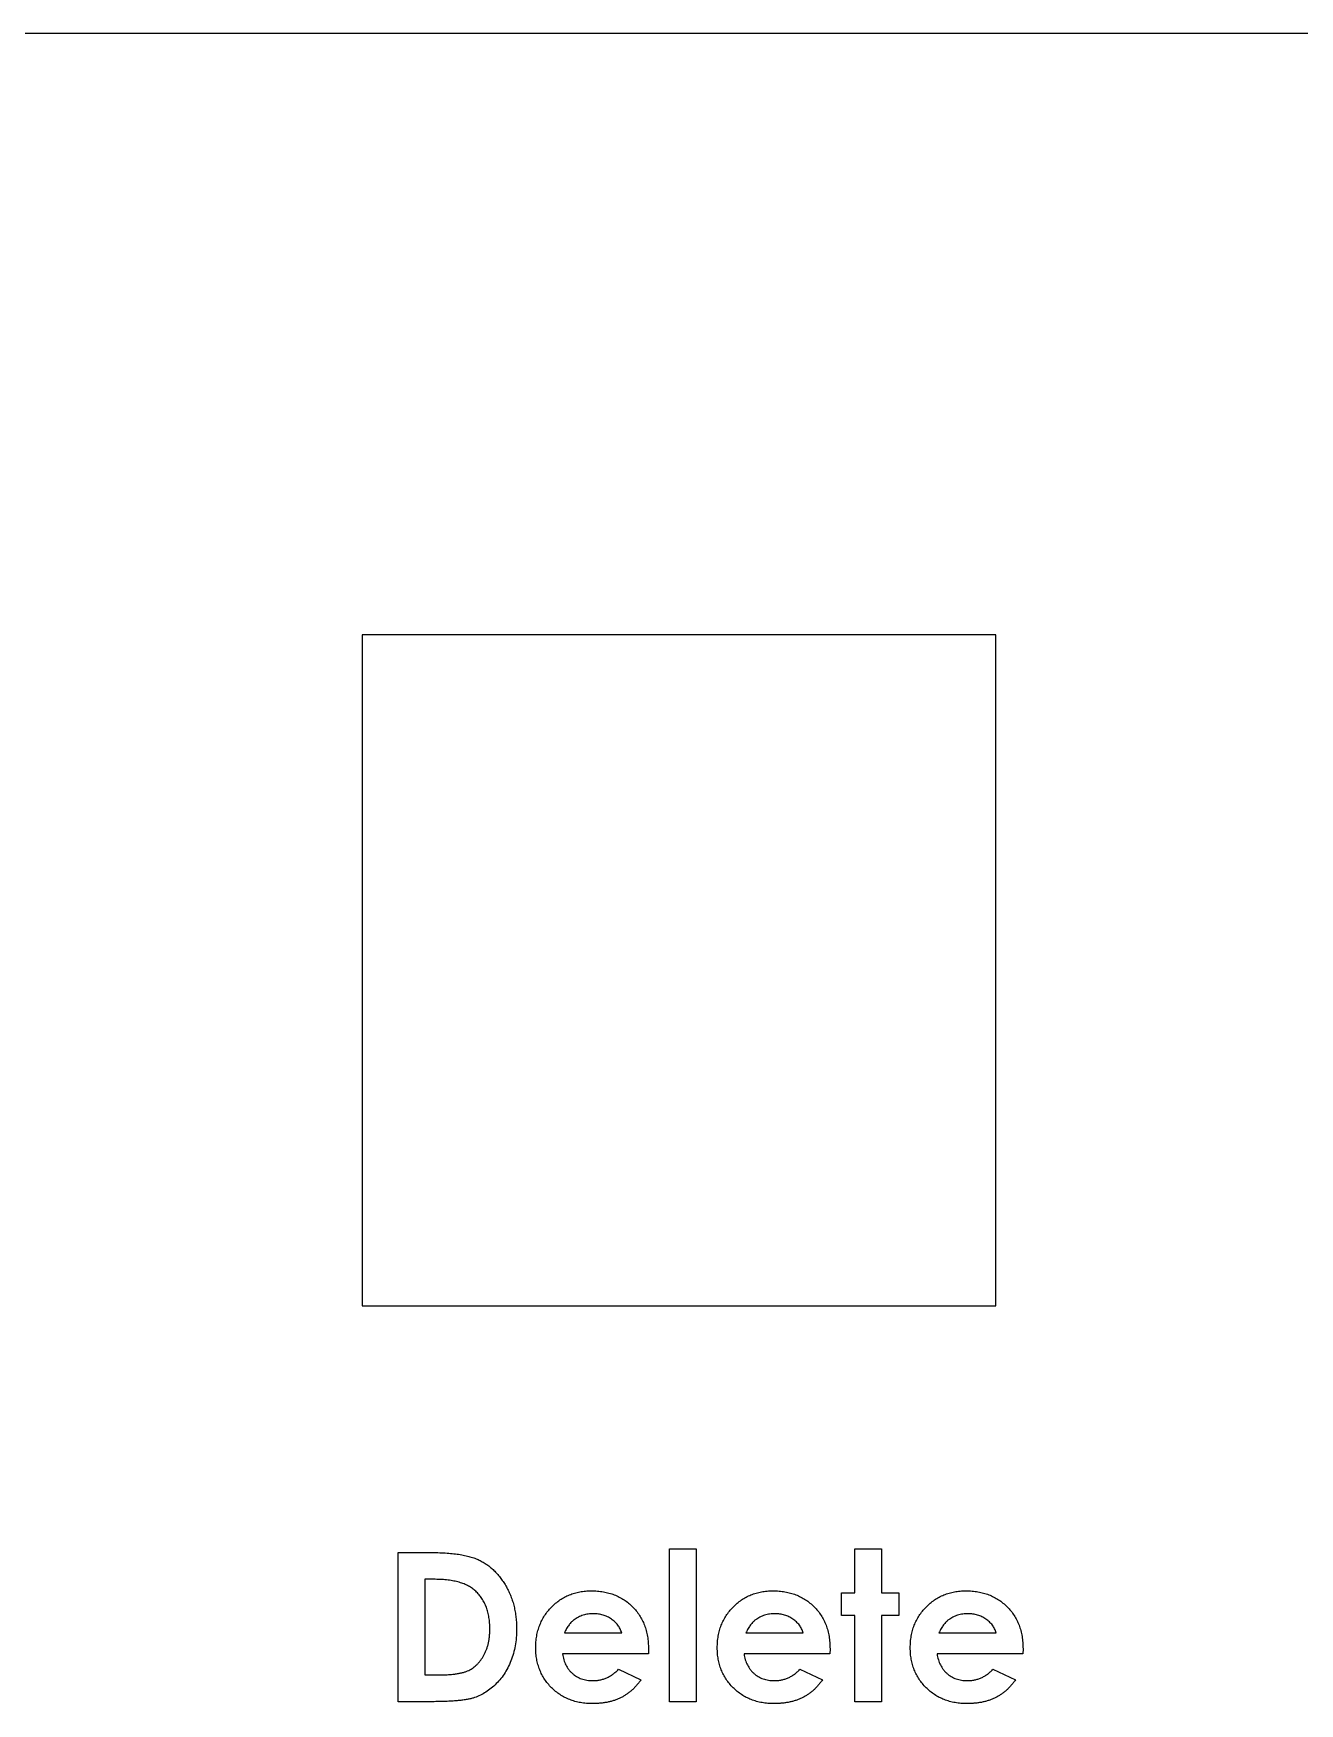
# Model space of a CAD drawing. Extents: x 27 to 155, y 115 to 287.
# Drawn here: x 90.43 to 117.4, y 251.35 to 286.91 of the extents above; entities that cross this region are included whole.
import ezdxf

# ---------------------------------------------------------------- set-up
doc = ezdxf.new("R2010")
doc.units = 0
doc.layers.get('0').update_dxf_attribs({"linetype": 'CONTINUOUS'})

msp = doc.modelspace()

# ---------------------------------------------------------------- linework, layer by layer
at = {"color": 5}
msp.add_lwpolyline([(154.58278, 286.914759), (27.582777, 286.914759)], dxfattribs=at)
at = {"color": 1}
msp.add_lwpolyline([(110.92653, 259.822051), (110.92653, 274.109551), (97.43278, 274.109551), (97.43278, 259.822051), (110.92653, 259.822051)], dxfattribs=at)
at = {"color": 3}
for points in [[(103.976128, 254.649417), (104.545999, 254.649417)], [(103.976128, 251.393007), (103.976128, 254.649417)], [(104.545999, 254.649417), (104.545999, 251.393007)], [(107.924527, 254.649417), (108.494398, 254.649417)], [(107.924527, 253.713199), (107.924527, 254.649417)], [(108.494398, 254.649417), (108.494398, 253.713199)], [(98.195999, 254.568007), (98.914063, 254.568007)], [(98.195999, 251.393007), (98.195999, 254.568007)], [(98.983391, 253.998136), (98.765871, 253.998136), (98.765871, 251.962879)], [(107.639589, 253.224737), (107.639589, 253.713199)], [(107.639589, 253.713199), (107.924527, 253.713199)], [(108.494398, 253.713199), (108.860742, 253.713199)], [(108.860742, 253.713199), (108.860742, 253.224737)], [(107.924527, 253.224737), (107.639589, 253.224737)], [(107.924527, 251.393007), (107.924527, 253.224737)], [(108.494398, 253.224737), (108.494398, 251.393007)], [(108.860742, 253.224737), (108.494398, 253.224737)], [(101.737346, 252.858393), (102.958499, 252.858393)], [(105.604333, 252.858393), (106.825488, 252.858393)], [(109.715551, 252.858393), (110.936707, 252.858393)], [(103.528374, 252.518123), (103.526398, 252.410636)], [(107.39536, 252.518123), (107.393384, 252.410636)], [(111.506576, 252.518123), (111.5046, 252.410636)], [(103.526463, 252.410636), (101.696641, 252.410636)], [(107.393449, 252.410636), (105.563628, 252.410636)], [(111.504671, 252.410636), (109.674846, 252.410636)], [(98.765871, 251.962879), (99.063528, 251.962879)], [(102.888539, 252.081813), (103.365551, 251.854757)], [(106.755525, 252.081813), (107.232537, 251.854757)], [(110.866744, 252.081813), (111.343759, 251.854757)], [(98.924878, 251.393007), (98.195999, 251.393007)], [(104.545999, 251.393007), (103.976128, 251.393007)], [(108.494398, 251.393007), (107.924527, 251.393007)]]:
    msp.add_lwpolyline(points, dxfattribs=at)
for points in [[(98.914063, 254.568007), (98.970044, 254.567725), (99.026026, 254.567161), (99.081974, 254.565467)], [(99.081974, 254.565467), (99.134171, 254.563774), (99.18634, 254.56098), (99.238432, 254.557198)], [(99.238432, 254.557198), (99.287065, 254.553671), (99.33563, 254.549296), (99.384081, 254.543849)], [(99.384081, 254.543849), (99.429164, 254.538769), (99.474147, 254.532758), (99.518916, 254.525392)], [(99.518916, 254.525392), (99.560278, 254.51859), (99.601463, 254.51066), (99.642303, 254.501234)], [(99.642303, 254.501234), (99.679941, 254.492541), (99.717287, 254.482607), (99.754244, 254.471341)], [(99.754244, 254.471341), (99.788373, 254.460955), (99.822169, 254.44944), (99.85537, 254.436359)], [(99.85537, 254.436359), (99.885844, 254.424365), (99.915819, 254.411044), (99.945049, 254.396292)], [(99.945049, 254.396292), (99.973271, 254.38204), (100.000793, 254.36643), (100.027732, 254.349861)], [(100.027732, 254.349861), (100.054684, 254.333266), (100.081055, 254.31574), (100.106599, 254.297071)], [(100.106599, 254.297071), (100.132422, 254.278191), (100.157401, 254.258167), (100.181647, 254.237285)], [(99.127129, 253.994337), (99.079276, 253.996877), (99.031332, 253.997526), (98.983391, 253.998147)], [(99.261329, 253.982258), (99.216741, 253.987818), (99.171974, 253.991938), (99.127129, 253.994337)], [(99.384716, 253.962531), (99.343879, 253.970743), (99.30268, 253.977093), (99.261329, 253.982258)], [(99.498565, 253.934534), (99.461035, 253.945513), (99.423034, 253.954826), (99.384716, 253.962531)], [(99.601599, 253.898918), (99.567955, 253.912634), (99.533462, 253.924318), (99.498565, 253.934534)], [(100.181647, 254.237285), (100.2062, 254.216119), (100.23002, 254.194108), (100.25288, 254.171141)], [(100.25288, 254.171141), (100.276276, 254.147632), (100.298679, 254.123155), (100.3203, 254.098)], [(100.3203, 254.098), (100.342624, 254.072036), (100.364112, 254.045338), (100.384537, 254.01786)], [(100.384537, 254.01786), (100.405449, 253.989723), (100.425244, 253.960775), (100.444323, 253.931362)], [(100.444323, 253.931362), (100.46405, 253.900941), (100.483024, 253.870027), (100.500928, 253.838502)], [(99.694458, 253.855032), (99.664243, 253.87126), (99.633298, 253.885992), (99.601599, 253.898918)], [(99.777776, 253.803515), (99.751416, 253.822735), (99.723276, 253.839561), (99.694458, 253.855032)], [(99.850281, 253.743729), (99.826659, 253.764388), (99.803052, 253.785067), (99.777776, 253.803515)], [(99.920227, 253.669313), (99.898158, 253.695221), (99.874214, 253.719472), (99.850265, 253.743729)], [(99.981283, 253.587268), (99.962516, 253.615787), (99.942323, 253.643377), (99.920227, 253.669313)], [(100.032803, 253.498862), (100.017366, 253.529274), (100.000048, 253.558736), (99.981283, 253.587268)], [(100.500928, 253.838502), (100.519244, 253.806261), (100.536443, 253.773377), (100.552445, 253.739922)], [(100.552445, 253.739922), (100.568503, 253.706338), (100.583371, 253.672178), (100.596968, 253.637521)], [(100.596968, 253.637521), (100.610769, 253.602373), (100.623243, 253.566714), (100.634492, 253.530671)], [(101.643211, 253.559918), (101.674699, 253.581452), (101.707448, 253.601196), (101.741156, 253.619069)], [(101.741156, 253.619069), (101.774856, 253.636934), (101.809519, 253.652944), (101.844828, 253.667405)], [(101.844828, 253.667405), (101.880221, 253.681911), (101.916267, 253.694837), (101.95295, 253.705567)], [(101.95295, 253.705567), (101.990364, 253.716518), (102.028439, 253.725125), (102.066798, 253.732294)], [(102.066798, 253.732294), (102.106394, 253.739688), (102.146292, 253.745502), (102.18637, 253.748832)], [(102.18637, 253.748832), (102.227795, 253.752275), (102.269411, 253.753094), (102.311028, 253.753912)], [(102.311033, 253.753904), (102.354964, 253.753057), (102.398898, 253.75221), (102.44269, 253.748824)], [(102.44269, 253.748824), (102.48488, 253.745663), (102.526942, 253.7403), (102.568621, 253.732934)], [(102.568621, 253.732934), (102.608648, 253.725851), (102.64832, 253.716876), (102.687557, 253.706208)], [(102.687557, 253.706208), (102.725883, 253.695794), (102.763788, 253.683743), (102.800768, 253.669319)], [(102.800768, 253.669319), (102.837008, 253.655179), (102.872359, 253.638788), (102.906982, 253.620983)], [(102.906982, 253.620983), (102.941391, 253.603287), (102.975083, 253.584206), (103.007473, 253.563104)], [(103.007473, 253.563104), (103.040126, 253.541825), (103.071456, 253.518513), (103.101603, 253.493779)], [(105.510197, 253.559918), (105.541688, 253.581452), (105.574434, 253.601196), (105.608145, 253.619069)], [(105.608145, 253.619069), (105.641843, 253.636934), (105.676505, 253.652944), (105.711814, 253.667405)], [(105.711814, 253.667405), (105.74721, 253.681911), (105.783256, 253.694837), (105.819939, 253.705567)], [(105.819939, 253.705567), (105.85735, 253.716518), (105.895425, 253.725125), (105.933785, 253.732294)], [(105.933785, 253.732294), (105.97338, 253.739688), (106.013278, 253.745502), (106.053357, 253.748832)], [(106.053357, 253.748832), (106.094781, 253.752275), (106.136398, 253.753094), (106.178017, 253.753912)], [(106.178023, 253.753904), (106.221953, 253.753057), (106.265884, 253.75221), (106.309676, 253.748824)], [(106.309676, 253.748824), (106.351869, 253.745663), (106.393928, 253.7403), (106.43561, 253.732934)], [(106.43561, 253.732934), (106.475634, 253.725851), (106.515309, 253.716876), (106.554544, 253.706208)], [(106.554544, 253.706208), (106.59287, 253.695794), (106.630778, 253.683743), (106.667754, 253.669319)], [(106.667754, 253.669319), (106.703997, 253.655179), (106.739346, 253.638788), (106.773969, 253.620983)], [(106.773969, 253.620983), (106.808377, 253.603287), (106.842069, 253.584206), (106.87446, 253.563104)], [(106.87446, 253.563104), (106.907113, 253.541825), (106.938442, 253.518513), (106.968592, 253.493779)], [(109.621416, 253.559918), (109.652903, 253.581452), (109.685653, 253.601196), (109.719361, 253.619069)], [(109.719361, 253.619069), (109.753061, 253.636934), (109.787724, 253.652944), (109.823033, 253.667405)], [(109.823033, 253.667405), (109.858426, 253.681911), (109.894472, 253.694837), (109.931155, 253.705567)], [(109.931155, 253.705567), (109.968569, 253.716518), (110.006644, 253.725125), (110.045003, 253.732294)], [(110.045003, 253.732294), (110.084599, 253.739688), (110.124497, 253.745502), (110.164575, 253.748832)], [(110.164575, 253.748832), (110.206, 253.752275), (110.247616, 253.753094), (110.289233, 253.753912)], [(110.289238, 253.753904), (110.333172, 253.753057), (110.377103, 253.75221), (110.420895, 253.748824)], [(110.420895, 253.748824), (110.463084, 253.745663), (110.505147, 253.7403), (110.546825, 253.732934)], [(110.546825, 253.732934), (110.586853, 253.725851), (110.626525, 253.716876), (110.665762, 253.706208)], [(110.665762, 253.706208), (110.704088, 253.695794), (110.741993, 253.683743), (110.778973, 253.669319)], [(110.778973, 253.669319), (110.815213, 253.655179), (110.850564, 253.638788), (110.885187, 253.620983)], [(110.885187, 253.620983), (110.919596, 253.603287), (110.953288, 253.584206), (110.985678, 253.563104)], [(110.985678, 253.563104), (111.018331, 253.541825), (111.049661, 253.518513), (111.079811, 253.493779)], [(100.074778, 253.402822), (100.062501, 253.435557), (100.048616, 253.467708), (100.032803, 253.498862)], [(100.107852, 253.299153), (100.098595, 253.334228), (100.087532, 253.36884), (100.074778, 253.402822)], [(100.131389, 253.188485), (100.125208, 253.225716), (100.117504, 253.262684), (100.107852, 253.299153)], [(100.634492, 253.530671), (100.645894, 253.494135), (100.655998, 253.457201), (100.66502, 253.420004)], [(100.66502, 253.420004), (100.674277, 253.38189), (100.682349, 253.343499), (100.689179, 253.304885)], [(100.689179, 253.304885), (100.696149, 253.265439), (100.701822, 253.225759), (100.706366, 253.185948)], [(101.258421, 253.124884), (101.275862, 253.159182), (101.295282, 253.19249), (101.316296, 253.224737)], [(101.316296, 253.224737), (101.337604, 253.257441), (101.360574, 253.28905), (101.384986, 253.319504)], [(101.384986, 253.319504), (101.409794, 253.350453), (101.436108, 253.380207), (101.463853, 253.408548)], [(101.463853, 253.408548), (101.491567, 253.436855), (101.520715, 253.463748), (101.550986, 253.48932)], [(101.550986, 253.48932), (101.58058, 253.514325), (101.611247, 253.538052), (101.643211, 253.559918)], [(102.136129, 253.233638), (102.101802, 253.223111), (102.068111, 253.210411), (102.036276, 253.194206)], [(102.242981, 253.257796), (102.206851, 253.252886), (102.171159, 253.244363), (102.136129, 253.233638)], [(102.357465, 253.265445), (102.319142, 253.264316), (102.280822, 253.262905), (102.242981, 253.257796)], [(102.462406, 253.258457), (102.427639, 253.262888), (102.392551, 253.264158), (102.357465, 253.265456)], [(102.560989, 253.237459), (102.528751, 253.247111), (102.495725, 253.254223), (102.462406, 253.258457)], [(102.653211, 253.20184), (102.623473, 253.216121), (102.592609, 253.228002), (102.560989, 253.237459)], [(103.101603, 253.493779), (103.132145, 253.468718), (103.161473, 253.442223), (103.189374, 253.414277)], [(103.189374, 253.414277), (103.217399, 253.386224), (103.243956, 253.356712), (103.268876, 253.325871)], [(103.268876, 253.325871), (103.293401, 253.29551), (103.31634, 253.263861), (103.337566, 253.231104)], [(103.337566, 253.231104), (103.358846, 253.19825), (103.378432, 253.164282), (103.396079, 253.12934)], [(105.125407, 253.124884), (105.142848, 253.159182), (105.162268, 253.19249), (105.183285, 253.224737)], [(105.183285, 253.224737), (105.204593, 253.257441), (105.22756, 253.28905), (105.251975, 253.319504)], [(105.251975, 253.319504), (105.276783, 253.350453), (105.303094, 253.380207), (105.330839, 253.408548)], [(105.330839, 253.408548), (105.358554, 253.436855), (105.387702, 253.463748), (105.417976, 253.48932)], [(105.417976, 253.48932), (105.447567, 253.514325), (105.478233, 253.538052), (105.510197, 253.559918)], [(106.003115, 253.233638), (105.968789, 253.223111), (105.935097, 253.210411), (105.903262, 253.194206)], [(106.109968, 253.257796), (106.073837, 253.252886), (106.038145, 253.244363), (106.003115, 253.233638)], [(106.224451, 253.265445), (106.186131, 253.264316), (106.147808, 253.262905), (106.109968, 253.257796)], [(106.329393, 253.258457), (106.294626, 253.262888), (106.259537, 253.264158), (106.224451, 253.265456)], [(106.427976, 253.237459), (106.395737, 253.247111), (106.362712, 253.254223), (106.329393, 253.258457)], [(106.5202, 253.20184), (106.49046, 253.216121), (106.459596, 253.228002), (106.427976, 253.237459)], [(106.968592, 253.493779), (106.999131, 253.468718), (107.028463, 253.442223), (107.056363, 253.414277)], [(107.056363, 253.414277), (107.08436, 253.386224), (107.110945, 253.356712), (107.135865, 253.325871)], [(107.135865, 253.325871), (107.16039, 253.29551), (107.183326, 253.263861), (107.204555, 253.231104)], [(107.204555, 253.231104), (107.225835, 253.19825), (107.245421, 253.164282), (107.263068, 253.12934)], [(109.236626, 253.124884), (109.254067, 253.159182), (109.273487, 253.19249), (109.294501, 253.224737)], [(109.294501, 253.224737), (109.315809, 253.257441), (109.338779, 253.28905), (109.363191, 253.319504)], [(109.363191, 253.319504), (109.387998, 253.350453), (109.414313, 253.380207), (109.442058, 253.408548)], [(109.442058, 253.408548), (109.469772, 253.436855), (109.49892, 253.463748), (109.529191, 253.48932)], [(109.529191, 253.48932), (109.558785, 253.514325), (109.589451, 253.538052), (109.621416, 253.559918)], [(110.114334, 253.233638), (110.080007, 253.223111), (110.046316, 253.210411), (110.014481, 253.194206)], [(110.221186, 253.257796), (110.185056, 253.252886), (110.149363, 253.244363), (110.114334, 253.233638)], [(110.33567, 253.265445), (110.297347, 253.264316), (110.259027, 253.262905), (110.221186, 253.257796)], [(110.440611, 253.258457), (110.405844, 253.262888), (110.370755, 253.264158), (110.33567, 253.265456)], [(110.539194, 253.237459), (110.506956, 253.247111), (110.47393, 253.254223), (110.440611, 253.258457)], [(110.631416, 253.20184), (110.601678, 253.216121), (110.570814, 253.228002), (110.539194, 253.237459)], [(111.079811, 253.493779), (111.11035, 253.468718), (111.139678, 253.442223), (111.167579, 253.414277)], [(111.167579, 253.414277), (111.195604, 253.386224), (111.222163, 253.356712), (111.247081, 253.325871)], [(111.247081, 253.325871), (111.271606, 253.29551), (111.294545, 253.263861), (111.315771, 253.231104)], [(111.315771, 253.231104), (111.33705, 253.19825), (111.356637, 253.164282), (111.374287, 253.12934)], [(100.145387, 253.070821), (100.142565, 253.110214), (100.137852, 253.149494), (100.131389, 253.188485)], [(100.142212, 252.786014), (100.145034, 252.812232), (100.146812, 252.838541), (100.147941, 252.864878)], [(100.149846, 252.946164), (100.149, 252.987758), (100.148435, 253.029352), (100.145387, 253.070821)], [(100.147941, 252.864878), (100.14907, 252.892), (100.149352, 252.919147), (100.149917, 252.946291)], [(100.706366, 253.185948), (100.711023, 253.145145), (100.714522, 253.104203), (100.716526, 253.063199)], [(100.719718, 252.935987), (100.718307, 252.876125), (100.716896, 252.816265), (100.712098, 252.756629)], [(100.716526, 253.063199), (100.718501, 253.02084), (100.719066, 252.978416), (100.719715, 252.935995)], [(101.147739, 252.790975), (101.154823, 252.83017), (101.163713, 252.869024), (101.174465, 252.907367)], [(101.174465, 252.907367), (101.18502, 252.945012), (101.197325, 252.982167), (101.211355, 253.01867)], [(101.211355, 253.01867), (101.225268, 253.054833), (101.24085, 253.09036), (101.258421, 253.124884)], [(101.785682, 252.951249), (101.768241, 252.921057), (101.752792, 252.889725), (101.737346, 252.858393)], [(101.836564, 253.028844), (101.818192, 253.003867), (101.801145, 252.978013), (101.785682, 252.951249)], [(101.889354, 253.091175), (101.869994, 253.072097), (101.85275, 253.050823), (101.836564, 253.028844)], [(101.944051, 253.138239), (101.925255, 253.12314), (101.906471, 253.108018), (101.889354, 253.091175)], [(102.036276, 253.194206), (102.004286, 253.177922), (101.974167, 253.158079), (101.944051, 253.138236)], [(102.738439, 253.152231), (102.711431, 253.170999), (102.682875, 253.187605), (102.653211, 253.20184)], [(102.813488, 253.091175), (102.789979, 253.11333), (102.764943, 253.133819), (102.738439, 253.152231)], [(102.875817, 253.022485), (102.85719, 253.04718), (102.836029, 253.069944), (102.813488, 253.091175)], [(102.923521, 252.944253), (102.9102, 252.971742), (102.894232, 252.998076), (102.875817, 253.022485)], [(102.958499, 252.858393), (102.947747, 252.887414), (102.936994, 252.916432), (102.923521, 252.944253)], [(103.396079, 253.12934), (103.413944, 253.093989), (103.429813, 253.057642), (103.44378, 253.020583)], [(103.44378, 253.020583), (103.458004, 252.982858), (103.470225, 252.944397), (103.48067, 252.905462)], [(103.48067, 252.905462), (103.491451, 252.865203), (103.500312, 252.824436), (103.507396, 252.783347)], [(105.014725, 252.790975), (105.021809, 252.83017), (105.030699, 252.869024), (105.041452, 252.907367)], [(105.041452, 252.907367), (105.052007, 252.945012), (105.064312, 252.982167), (105.078341, 253.01867)], [(105.078341, 253.01867), (105.092254, 253.054833), (105.107836, 253.09036), (105.125407, 253.124884)], [(105.652672, 252.951249), (105.63523, 252.921057), (105.619779, 252.889725), (105.604333, 252.858393)], [(105.703553, 253.028844), (105.685181, 253.003867), (105.668135, 252.978013), (105.652672, 252.951249)], [(105.756343, 253.091175), (105.736954, 253.072097), (105.719736, 253.050823), (105.703553, 253.028844)], [(105.811041, 253.138239), (105.792245, 253.12314), (105.773457, 253.108018), (105.756343, 253.091175)], [(105.903262, 253.194206), (105.871272, 253.177922), (105.841157, 253.158079), (105.811041, 253.138236)], [(106.605426, 253.152231), (106.578417, 253.170999), (106.549865, 253.187605), (106.5202, 253.20184)], [(106.680474, 253.091175), (106.656965, 253.11333), (106.631929, 253.133819), (106.605426, 253.152231)], [(106.742806, 253.022485), (106.724151, 253.04718), (106.703018, 253.069944), (106.680474, 253.091175)], [(106.790507, 252.944253), (106.777186, 252.971742), (106.761221, 252.998076), (106.742806, 253.022485)], [(106.825488, 252.858393), (106.814736, 252.887414), (106.803983, 252.916432), (106.790507, 252.944253)], [(107.263068, 253.12934), (107.280933, 253.093989), (107.296802, 253.057642), (107.310769, 253.020583)], [(107.310769, 253.020583), (107.324993, 252.982858), (107.337214, 252.944397), (107.347659, 252.905462)], [(107.347659, 252.905462), (107.35844, 252.865203), (107.367301, 252.824436), (107.374385, 252.783347)], [(109.125944, 252.790975), (109.133028, 252.83017), (109.141918, 252.869024), (109.15267, 252.907367)], [(109.15267, 252.907367), (109.163225, 252.945012), (109.17553, 252.982167), (109.18956, 253.01867)], [(109.18956, 253.01867), (109.203473, 253.054833), (109.219055, 253.09036), (109.236626, 253.124884)], [(109.76389, 252.951249), (109.746449, 252.921057), (109.730997, 252.889725), (109.715551, 252.858393)], [(109.814769, 253.028844), (109.796397, 253.003867), (109.77935, 252.978013), (109.76389, 252.951249)], [(109.867559, 253.091175), (109.84817, 253.072097), (109.830955, 253.050823), (109.814769, 253.028844)], [(109.922256, 253.138239), (109.90346, 253.12314), (109.884676, 253.108018), (109.867559, 253.091175)], [(110.014481, 253.194206), (109.982491, 253.177922), (109.952372, 253.158079), (109.922256, 253.138236)], [(110.716644, 253.152231), (110.689636, 253.170999), (110.66108, 253.187605), (110.631416, 253.20184)], [(110.791693, 253.091175), (110.768184, 253.11333), (110.743148, 253.133819), (110.716644, 253.152231)], [(110.854024, 253.022485), (110.835369, 253.04718), (110.814237, 253.069944), (110.791693, 253.091175)], [(110.901726, 252.944253), (110.888405, 252.971742), (110.872439, 252.998076), (110.854024, 253.022485)], [(110.936704, 252.858393), (110.925951, 252.887414), (110.915199, 252.916432), (110.901726, 252.944253)], [(111.374287, 253.12934), (111.392152, 253.093989), (111.408018, 253.057642), (111.421988, 253.020583)], [(111.421988, 253.020583), (111.436212, 252.982858), (111.448432, 252.944397), (111.458875, 252.905462)], [(111.458875, 252.905462), (111.469655, 252.865203), (111.478545, 252.824436), (111.485601, 252.783347)], [(100.053171, 252.443199), (100.062597, 252.46366), (100.071346, 252.48444), (100.079248, 252.50553)], [(100.079248, 252.50553), (100.087263, 252.526866), (100.094404, 252.548538), (100.100867, 252.570402)], [(100.100867, 252.570402), (100.107583, 252.593093), (100.113595, 252.615995), (100.118675, 252.639092)], [(100.118675, 252.639092), (100.123924, 252.662883), (100.128186, 252.686895), (100.132024, 252.710963)], [(100.132024, 252.710963), (100.136003, 252.735911), (100.139531, 252.760907), (100.142212, 252.786014)], [(100.68921, 252.584267), (100.679078, 252.528785), (100.666463, 252.473772), (100.651048, 252.41954)], [(100.712098, 252.756629), (100.707441, 252.698869), (100.699624, 252.641321), (100.68921, 252.584267)], [(101.12677, 252.540382), (101.127616, 252.583045), (101.128463, 252.625709), (101.13185, 252.668223)], [(101.131855, 252.415719), (101.128553, 252.457169), (101.12765, 252.498774), (101.126775, 252.540376)], [(101.13185, 252.668223), (101.135011, 252.709354), (101.140401, 252.750347), (101.147739, 252.790975)], [(103.507396, 252.783347), (103.514734, 252.740587), (103.520124, 252.697478), (103.523285, 252.654236)], [(103.523285, 252.654236), (103.526615, 252.608962), (103.52749, 252.563544), (103.528365, 252.518129)], [(104.993756, 252.540382), (104.994603, 252.583045), (104.995449, 252.625709), (104.998836, 252.668223)], [(104.998842, 252.415719), (104.99554, 252.457169), (104.994637, 252.498774), (104.993762, 252.540376)], [(104.998836, 252.668223), (105.001997, 252.709354), (105.007387, 252.750347), (105.014725, 252.790975)], [(107.374385, 252.783347), (107.381723, 252.740587), (107.387113, 252.697478), (107.390274, 252.654236)], [(107.390274, 252.654236), (107.393605, 252.608962), (107.394479, 252.563544), (107.395354, 252.518129)], [(109.104975, 252.540382), (109.105821, 252.583045), (109.106668, 252.625709), (109.110055, 252.668223)], [(109.11006, 252.415719), (109.106758, 252.457169), (109.105883, 252.498774), (109.10498, 252.540376)], [(109.110055, 252.668223), (109.113216, 252.709354), (109.118606, 252.750347), (109.125944, 252.790975)], [(111.485601, 252.783347), (111.492939, 252.740587), (111.498329, 252.697478), (111.50149, 252.654236)], [(111.50149, 252.654236), (111.50482, 252.608962), (111.505695, 252.563544), (111.50657, 252.518129)], [(99.794311, 252.116287), (99.809354, 252.127209), (99.824038, 252.13861), (99.838197, 252.15063)], [(99.838197, 252.15063), (99.852731, 252.162963), (99.866704, 252.175945), (99.880174, 252.189427)], [(99.880174, 252.189427), (99.893862, 252.203115), (99.907014, 252.217339), (99.919609, 252.232043)], [(99.919609, 252.232043), (99.932479, 252.247057), (99.944727, 252.262574), (99.956496, 252.278471)], [(99.956496, 252.278471), (99.968744, 252.295038), (99.980428, 252.311982), (99.991477, 252.329353)], [(99.991477, 252.329353), (100.002964, 252.347387), (100.013745, 252.365878), (100.023916, 252.384686)], [(100.023916, 252.384686), (100.034302, 252.403877), (100.044038, 252.423387), (100.053171, 252.443199)], [(100.597623, 252.261809), (100.577811, 252.211553), (100.555651, 252.162224), (100.530841, 252.114252)], [(100.651048, 252.41954), (100.635864, 252.366129), (100.617991, 252.313478), (100.597623, 252.261809)], [(101.147745, 252.296147), (101.140463, 252.335714), (101.135016, 252.375643), (101.131855, 252.415719)], [(101.174471, 252.181663), (101.163747, 252.219363), (101.154857, 252.257584), (101.147745, 252.296147)], [(101.21136, 252.072903), (101.197249, 252.108503), (101.184972, 252.144833), (101.174471, 252.181663)], [(101.696641, 252.410636), (101.700367, 252.389385), (101.704092, 252.368113), (101.70872, 252.347034)], [(101.70872, 252.347034), (101.71318, 252.326686), (101.718485, 252.306518), (101.72461, 252.286613)], [(101.72461, 252.286613), (101.730593, 252.267253), (101.737366, 252.248152), (101.744958, 252.22937)], [(101.744958, 252.22937), (101.752296, 252.211251), (101.760367, 252.193421), (101.769116, 252.175945)], [(101.769116, 252.175945), (101.777724, 252.158815), (101.787009, 252.142003), (101.797112, 252.125699)], [(105.014731, 252.296147), (105.00745, 252.335714), (105.002003, 252.375643), (104.998842, 252.415719)], [(105.041457, 252.181663), (105.030733, 252.219363), (105.021843, 252.257584), (105.014731, 252.296147)], [(105.078347, 252.072903), (105.064235, 252.108503), (105.051959, 252.144833), (105.041457, 252.181663)], [(105.563628, 252.410636), (105.567353, 252.389385), (105.571078, 252.368113), (105.575707, 252.347034)], [(105.575707, 252.347034), (105.580166, 252.326686), (105.585472, 252.306518), (105.591596, 252.286613)], [(105.591596, 252.286613), (105.597579, 252.267253), (105.604352, 252.248152), (105.611944, 252.22937)], [(105.611944, 252.22937), (105.619282, 252.211251), (105.627353, 252.193421), (105.636102, 252.175945)], [(105.636102, 252.175945), (105.64471, 252.158815), (105.653995, 252.142003), (105.664099, 252.125699)], [(109.125949, 252.296147), (109.118668, 252.335714), (109.113221, 252.375643), (109.11006, 252.415719)], [(109.152676, 252.181663), (109.141951, 252.219363), (109.133061, 252.257584), (109.125949, 252.296147)], [(109.189565, 252.072903), (109.175454, 252.108503), (109.163177, 252.144833), (109.152676, 252.181663)], [(109.674846, 252.410636), (109.678572, 252.389385), (109.682297, 252.368113), (109.686925, 252.347034)], [(109.686925, 252.347034), (109.691384, 252.326686), (109.69669, 252.306518), (109.702814, 252.286613)], [(109.702814, 252.286613), (109.708798, 252.267253), (109.715571, 252.248152), (109.723163, 252.22937)], [(109.723163, 252.22937), (109.7305, 252.211251), (109.738572, 252.193421), (109.747321, 252.175945)], [(109.747321, 252.175945), (109.755929, 252.158815), (109.765214, 252.142003), (109.775317, 252.125699)], [(99.063528, 251.962879), (99.098944, 251.962944), (99.13436, 251.963009), (99.169742, 251.96429)], [(99.169742, 251.96429), (99.202412, 251.965419), (99.235051, 251.96731), (99.26769, 251.96937)], [(99.26769, 251.96937), (99.298046, 251.971346), (99.328399, 251.973265), (99.358639, 251.976369)], [(99.358639, 251.976369), (99.386494, 251.97922), (99.414254, 251.982973), (99.44196, 251.987178)], [(99.44196, 251.987178), (99.467303, 251.991017), (99.492596, 251.995193), (99.517646, 252.000527)], [(99.517646, 252.000527), (99.540732, 252.005438), (99.563589, 252.011337), (99.586336, 252.017715)], [(99.586336, 252.017715), (99.606684, 252.023416), (99.626945, 252.029483), (99.646757, 252.036793)], [(99.646757, 252.036793), (99.664932, 252.04351), (99.682735, 252.051243), (99.700182, 252.059681)], [(99.700182, 252.059681), (99.716663, 252.067668), (99.73284, 252.076304), (99.748521, 252.085759)], [(99.748521, 252.085759), (99.76424, 252.095213), (99.779452, 252.105514), (99.794311, 252.116287)], [(100.36166, 251.859207), (100.329828, 251.821271), (100.295851, 251.785124), (100.259896, 251.751085)], [(100.451974, 251.980052), (100.424118, 251.938145), (100.394002, 251.897753), (100.36166, 251.859207)], [(100.530841, 252.114252), (100.506993, 252.068145), (100.480701, 252.023291), (100.451974, 251.980052)], [(101.258426, 251.96987), (101.241013, 252.003395), (101.225288, 252.037792), (101.21136, 252.072903)], [(101.316302, 251.871287), (101.295276, 251.90309), (101.275995, 251.936037), (101.258426, 251.96987)], [(101.384992, 251.778427), (101.360551, 251.80819), (101.337539, 251.839156), (101.316302, 251.871287)], [(101.797112, 252.125699), (101.80716, 252.109499), (101.817997, 252.093791), (101.829548, 252.078635)], [(101.829548, 252.078635), (101.841148, 252.063423), (101.853452, 252.048785), (101.866438, 252.03475)], [(101.866438, 252.03475), (101.879363, 252.02078), (101.892966, 252.007402), (101.907142, 251.99468)], [(101.907142, 251.99468), (101.921395, 251.981895), (101.936256, 251.969788), (101.951666, 251.958428)], [(101.951666, 251.958428), (101.966821, 251.947252), (101.982501, 251.936782), (101.998729, 251.927263)], [(101.998729, 251.927263), (102.015013, 251.917695), (102.031828, 251.909087), (102.048976, 251.901185)], [(102.048976, 251.901185), (102.066248, 251.893227), (102.083862, 251.886002), (102.101766, 251.879567)], [(102.101766, 251.879567), (102.120138, 251.872963), (102.138819, 251.867206), (102.157733, 251.862408)], [(102.157733, 251.862408), (102.177235, 251.857441), (102.196996, 251.853461), (102.216884, 251.850329)], [(102.216884, 251.850329), (102.237345, 251.847111), (102.257933, 251.844769), (102.278578, 251.84333)], [(102.278578, 251.84333), (102.300168, 251.841919), (102.321809, 251.841354), (102.343452, 251.84079)], [(102.343472, 251.840764), (102.369606, 251.841329), (102.39572, 251.842175), (102.421701, 251.844574)], [(102.421701, 251.844574), (102.446876, 251.846832), (102.471931, 251.850924), (102.496753, 251.856032)], [(102.496753, 251.856032), (102.520996, 251.861), (102.545047, 251.867011), (102.568621, 251.87449)], [(102.568621, 251.87449), (102.592412, 251.882025), (102.615738, 251.891084), (102.638583, 251.901216)], [(102.638583, 251.901216), (102.661415, 251.91132), (102.683747, 251.922496), (102.705366, 251.934925)], [(102.705366, 251.934925), (102.727294, 251.94754), (102.748461, 251.961426), (102.768967, 251.976268)], [(102.768967, 251.976268), (102.790134, 251.991564), (102.810578, 252.007857), (102.830026, 252.025239)], [(102.830026, 252.025239), (102.850261, 252.043329), (102.869396, 252.062582), (102.888539, 252.081844)], [(103.319758, 251.793063), (103.304292, 251.773251), (103.288118, 251.753981), (103.271422, 251.735185)], [(103.365551, 251.854757), (103.350537, 251.834014), (103.335514, 251.81325), (103.319758, 251.793063)], [(105.125413, 251.96987), (105.108, 252.003395), (105.092277, 252.037792), (105.078347, 252.072903)], [(105.183291, 251.871287), (105.162265, 251.90309), (105.142984, 251.936037), (105.125413, 251.96987)], [(105.251981, 251.778427), (105.227541, 251.80819), (105.204528, 251.839156), (105.183291, 251.871287)], [(105.664099, 252.125699), (105.674146, 252.109499), (105.684983, 252.093791), (105.696537, 252.078635)], [(105.696537, 252.078635), (105.708137, 252.063423), (105.720442, 252.048785), (105.733427, 252.03475)], [(105.733427, 252.03475), (105.746352, 252.02078), (105.759956, 252.007402), (105.774132, 251.99468)], [(105.774132, 251.99468), (105.788384, 251.981895), (105.803243, 251.969788), (105.818652, 251.958428)], [(105.818652, 251.958428), (105.833807, 251.947252), (105.849488, 251.936782), (105.865718, 251.927263)], [(105.865718, 251.927263), (105.882003, 251.917695), (105.898815, 251.909087), (105.915962, 251.901185)], [(105.915962, 251.901185), (105.933234, 251.893227), (105.950851, 251.886002), (105.968752, 251.879567)], [(105.968752, 251.879567), (105.987125, 251.872963), (106.005805, 251.867206), (106.024722, 251.862408)], [(106.024722, 251.862408), (106.044224, 251.857441), (106.063982, 251.853461), (106.08387, 251.850329)], [(106.08387, 251.850329), (106.104332, 251.847111), (106.12492, 251.844769), (106.145564, 251.84333)], [(106.145564, 251.84333), (106.167154, 251.841919), (106.188795, 251.841354), (106.210439, 251.84079)], [(106.210458, 251.840764), (106.236592, 251.841329), (106.262709, 251.842175), (106.288688, 251.844574)], [(106.288688, 251.844574), (106.313862, 251.846832), (106.33892, 251.850924), (106.363739, 251.856032)], [(106.363739, 251.856032), (106.38801, 251.861), (106.412033, 251.867011), (106.43561, 251.87449)], [(106.43561, 251.87449), (106.459401, 251.882025), (106.482727, 251.891084), (106.50557, 251.901216)], [(106.50557, 251.901216), (106.528402, 251.91132), (106.550734, 251.922496), (106.572352, 251.934925)], [(106.572352, 251.934925), (106.594281, 251.94754), (106.615447, 251.961426), (106.635954, 251.976268)], [(106.635954, 251.976268), (106.65712, 251.991564), (106.677564, 252.007857), (106.697012, 252.025239)], [(106.697012, 252.025239), (106.717248, 252.043329), (106.736382, 252.062582), (106.755525, 252.081844)], [(107.186744, 251.793063), (107.171278, 251.773251), (107.155107, 251.753981), (107.138408, 251.735185)], [(107.232537, 251.854757), (107.217523, 251.834014), (107.202501, 251.81325), (107.186744, 251.793063)], [(109.236631, 251.96987), (109.219218, 252.003395), (109.203493, 252.037792), (109.189565, 252.072903)], [(109.294507, 251.871287), (109.273481, 251.90309), (109.254203, 251.936037), (109.236631, 251.96987)], [(109.363197, 251.778427), (109.338756, 251.80819), (109.315744, 251.839156), (109.294507, 251.871287)], [(109.775317, 252.125699), (109.785364, 252.109499), (109.796202, 252.093791), (109.807753, 252.078635)], [(109.807753, 252.078635), (109.819353, 252.063423), (109.831657, 252.048785), (109.844642, 252.03475)], [(109.844642, 252.03475), (109.857568, 252.02078), (109.871171, 252.007402), (109.885347, 251.99468)], [(109.885347, 251.99468), (109.8996, 251.981895), (109.914461, 251.969788), (109.929871, 251.958428)], [(109.929871, 251.958428), (109.945026, 251.947252), (109.960706, 251.936782), (109.976934, 251.927263)], [(109.976934, 251.927263), (109.993218, 251.917695), (110.010033, 251.909087), (110.027181, 251.901185)], [(110.027181, 251.901185), (110.044453, 251.893227), (110.062066, 251.886002), (110.079971, 251.879567)], [(110.079971, 251.879567), (110.098343, 251.872963), (110.117024, 251.867206), (110.135938, 251.862408)], [(110.135938, 251.862408), (110.15544, 251.857441), (110.175201, 251.853461), (110.195089, 251.850329)], [(110.195089, 251.850329), (110.21555, 251.847111), (110.236138, 251.844769), (110.256783, 251.84333)], [(110.256783, 251.84333), (110.278373, 251.841919), (110.300014, 251.841354), (110.321657, 251.84079)], [(110.321677, 251.840764), (110.347811, 251.841329), (110.373925, 251.842175), (110.399906, 251.844574)], [(110.399906, 251.844574), (110.42508, 251.846832), (110.450139, 251.850924), (110.474958, 251.856032)], [(110.474958, 251.856032), (110.4992, 251.861), (110.523251, 251.867011), (110.546825, 251.87449)], [(110.546825, 251.87449), (110.570617, 251.882025), (110.593942, 251.891084), (110.616788, 251.901216)], [(110.616788, 251.901216), (110.63962, 251.91132), (110.661952, 251.922496), (110.683571, 251.934925)], [(110.683571, 251.934925), (110.705499, 251.94754), (110.726666, 251.961426), (110.747172, 251.976268)], [(110.747172, 251.976268), (110.768339, 251.991564), (110.788783, 252.007857), (110.808231, 252.025239)], [(110.808231, 252.025239), (110.828466, 252.043329), (110.847601, 252.062582), (110.866744, 252.081844)], [(111.297963, 251.793063), (111.282497, 251.773251), (111.266323, 251.753981), (111.249627, 251.735185)], [(111.343756, 251.854757), (111.328742, 251.834014), (111.313719, 251.81325), (111.297963, 251.793063)], [(99.645504, 251.436876), (99.615058, 251.431824), (99.58453, 251.427337), (99.553917, 251.423527)], [(99.725006, 251.452144), (99.698703, 251.446133), (99.672134, 251.441279), (99.645504, 251.436876)], [(99.793696, 251.470602), (99.771033, 251.463631), (99.748117, 251.45745), (99.725006, 251.452144)], [(99.917083, 251.51703), (99.876946, 251.499052), (99.835724, 251.483508), (99.793696, 251.470602)], [(100.036018, 251.579362), (99.997717, 251.556163), (99.957963, 251.535341), (99.917083, 251.51703)], [(100.149866, 251.657591), (100.113287, 251.629566), (100.075421, 251.603218), (100.036018, 251.579362)], [(100.259896, 251.751085), (100.224934, 251.717983), (100.188101, 251.686877), (100.149866, 251.657591)], [(101.463859, 251.691294), (101.436257, 251.719121), (101.40987, 251.748147), (101.384992, 251.778427)], [(101.550992, 251.611792), (101.520546, 251.636684), (101.491576, 251.663373), (101.463859, 251.691294)], [(101.645125, 251.543102), (101.612598, 251.564381), (101.581074, 251.587205), (101.550992, 251.611792)], [(101.744978, 251.484589), (101.710721, 251.502369), (101.677428, 251.521969), (101.645125, 251.543102)], [(101.850557, 251.436887), (101.814531, 251.450829), (101.77927, 251.466794), (101.744978, 251.484589)], [(101.963133, 251.399998), (101.925035, 251.410469), (101.887395, 251.422632), (101.850557, 251.436887)], [(102.870093, 251.446432), (102.847882, 251.437486), (102.825358, 251.429329), (102.802676, 251.421625)], [(102.934333, 251.475052), (102.913307, 251.464695), (102.891841, 251.455184), (102.870093, 251.446432)], [(102.996026, 251.508126), (102.975791, 251.49647), (102.955271, 251.485351), (102.934333, 251.475052)], [(103.055812, 251.545015), (103.036339, 251.532005), (103.016327, 251.519813), (102.996026, 251.508126)], [(103.113053, 251.586358), (103.094426, 251.571936), (103.07539, 251.558079), (103.055812, 251.545015)], [(103.16775, 251.631513), (103.149998, 251.615878), (103.13175, 251.600842), (103.113053, 251.586358)], [(103.22054, 251.681122), (103.203465, 251.664048), (103.185874, 251.647473), (103.16775, 251.631513)], [(103.271422, 251.735185), (103.254968, 251.716671), (103.238035, 251.698629), (103.22054, 251.681122)], [(105.330845, 251.691294), (105.303244, 251.719121), (105.276856, 251.748147), (105.251981, 251.778427)], [(105.417981, 251.611792), (105.387532, 251.636684), (105.358562, 251.663373), (105.330845, 251.691294)], [(105.512111, 251.543102), (105.479585, 251.564381), (105.44806, 251.587205), (105.417981, 251.611792)], [(105.611967, 251.484589), (105.577708, 251.502369), (105.544417, 251.521969), (105.512111, 251.543102)], [(105.717546, 251.436887), (105.681518, 251.450829), (105.64626, 251.466794), (105.611967, 251.484589)], [(105.830119, 251.399998), (105.792024, 251.410469), (105.754384, 251.422632), (105.717546, 251.436887)], [(106.737082, 251.446432), (106.714871, 251.437486), (106.692347, 251.429329), (106.669662, 251.421625)], [(106.801319, 251.475052), (106.780293, 251.464695), (106.758827, 251.455184), (106.737082, 251.446432)], [(106.863013, 251.508126), (106.842777, 251.49647), (106.822257, 251.485351), (106.801319, 251.475052)], [(106.922799, 251.545015), (106.903325, 251.532005), (106.883316, 251.519813), (106.863013, 251.508126)], [(106.980039, 251.586358), (106.96144, 251.571936), (106.942376, 251.558079), (106.922799, 251.545015)], [(107.034736, 251.631513), (107.016985, 251.615878), (106.998736, 251.600842), (106.980039, 251.586358)], [(107.087526, 251.681122), (107.070452, 251.664048), (107.052861, 251.647473), (107.034736, 251.631513)], [(107.138408, 251.735185), (107.121983, 251.716671), (107.105021, 251.698629), (107.087526, 251.681122)], [(109.442064, 251.691294), (109.414462, 251.719121), (109.388075, 251.748147), (109.363197, 251.778427)], [(109.529197, 251.611792), (109.498751, 251.636684), (109.469781, 251.663373), (109.442064, 251.691294)], [(109.623329, 251.543102), (109.590803, 251.564381), (109.559279, 251.587205), (109.529197, 251.611792)], [(109.723182, 251.484589), (109.688926, 251.502369), (109.655633, 251.521969), (109.623329, 251.543102)], [(109.828762, 251.436887), (109.792736, 251.450829), (109.757475, 251.466794), (109.723182, 251.484589)], [(109.941337, 251.399998), (109.903243, 251.410469), (109.8656, 251.422632), (109.828762, 251.436887)], [(110.848298, 251.446432), (110.826087, 251.437486), (110.803563, 251.429329), (110.780881, 251.421625)], [(110.912537, 251.475052), (110.891512, 251.464695), (110.870046, 251.455184), (110.848298, 251.446432)], [(110.974231, 251.508126), (110.953996, 251.49647), (110.933476, 251.485351), (110.912537, 251.475052)], [(111.034017, 251.545015), (111.014544, 251.532005), (110.994531, 251.519813), (110.974231, 251.508126)], [(111.091258, 251.586358), (111.072631, 251.571936), (111.053595, 251.558079), (111.034017, 251.545015)], [(111.145955, 251.631513), (111.128203, 251.615878), (111.109955, 251.600842), (111.091258, 251.586358)], [(111.198745, 251.681122), (111.18167, 251.664048), (111.164079, 251.647473), (111.145955, 251.631513)], [(111.249627, 251.735185), (111.233173, 251.716671), (111.21624, 251.698629), (111.198745, 251.681122)], [(99.073724, 251.39426), (99.024124, 251.393414), (98.974509, 251.393132), (98.924897, 251.392849)], [(99.211105, 251.39807), (99.165317, 251.396377), (99.119526, 251.395079), (99.073724, 251.39426)], [(99.337035, 251.4038), (99.295097, 251.40126), (99.253102, 251.399566), (99.211105, 251.39807)], [(99.451518, 251.412718), (99.413396, 251.409246), (99.375239, 251.406142), (99.337035, 251.4038)], [(99.553917, 251.423527), (99.519861, 251.419265), (99.485704, 251.415822), (99.451518, 251.412718)], [(102.081432, 251.373272), (102.04161, 251.380355), (102.002133, 251.389274), (101.963133, 251.399998)], [(102.206092, 251.357383), (102.164326, 251.360543), (102.122695, 251.365934), (102.081432, 251.373272)], [(102.337111, 251.352303), (102.293389, 251.353149), (102.249667, 251.353996), (102.206092, 251.357383)], [(102.422336, 251.35423), (102.393948, 251.353101), (102.365531, 251.352537), (102.337111, 251.352255)], [(102.504384, 251.359959), (102.477093, 251.357419), (102.449726, 251.355387), (102.422336, 251.35423)], [(102.583251, 251.369498), (102.557061, 251.365632), (102.530749, 251.362471), (102.504384, 251.359959)], [(102.659572, 251.382847), (102.634257, 251.377711), (102.608801, 251.373252), (102.583251, 251.369498)], [(102.732713, 251.400007), (102.708555, 251.393431), (102.684123, 251.387815), (102.659572, 251.382847)], [(102.802676, 251.421625), (102.779562, 251.413779), (102.756262, 251.406413), (102.732713, 251.400007)], [(105.948418, 251.373272), (105.908599, 251.380355), (105.869119, 251.389274), (105.830119, 251.399998)], [(106.073078, 251.357383), (106.031312, 251.360543), (105.989682, 251.365934), (105.948418, 251.373272)], [(106.204097, 251.352303), (106.160375, 251.353149), (106.116653, 251.353996), (106.073078, 251.357383)], [(106.289325, 251.35423), (106.260937, 251.353101), (106.232517, 251.352537), (106.204097, 251.352255)], [(106.37137, 251.359959), (106.344079, 251.357419), (106.316715, 251.355387), (106.289325, 251.35423)], [(106.450237, 251.369498), (106.424047, 251.365632), (106.397735, 251.362471), (106.37137, 251.359959)], [(106.526559, 251.382847), (106.501243, 251.377711), (106.47579, 251.373252), (106.450237, 251.369498)], [(106.599702, 251.400007), (106.575544, 251.393431), (106.551112, 251.387815), (106.526559, 251.382847)], [(106.669662, 251.421625), (106.646548, 251.413779), (106.623248, 251.406413), (106.599702, 251.400007)], [(110.059637, 251.373272), (110.019815, 251.380355), (109.980338, 251.389274), (109.941337, 251.399998)], [(110.184297, 251.357383), (110.142531, 251.360543), (110.1009, 251.365934), (110.059637, 251.373272)], [(110.315316, 251.352303), (110.271594, 251.353149), (110.227872, 251.353996), (110.184297, 251.357383)], [(110.400541, 251.35423), (110.372152, 251.353101), (110.343736, 251.352537), (110.315316, 251.352255)], [(110.482589, 251.359959), (110.455298, 251.357419), (110.427931, 251.355387), (110.400541, 251.35423)], [(110.561456, 251.369498), (110.535266, 251.365632), (110.508954, 251.362471), (110.482589, 251.359959)], [(110.637777, 251.382847), (110.612462, 251.377711), (110.587005, 251.373252), (110.561456, 251.369498)], [(110.710918, 251.400007), (110.68676, 251.393431), (110.662331, 251.387815), (110.637777, 251.382847)], [(110.780881, 251.421625), (110.757767, 251.413779), (110.734467, 251.406413), (110.710918, 251.400007)]]:
    msp.add_open_spline(points, degree=3, dxfattribs=at)

doc.saveas('drawing.dxf')
